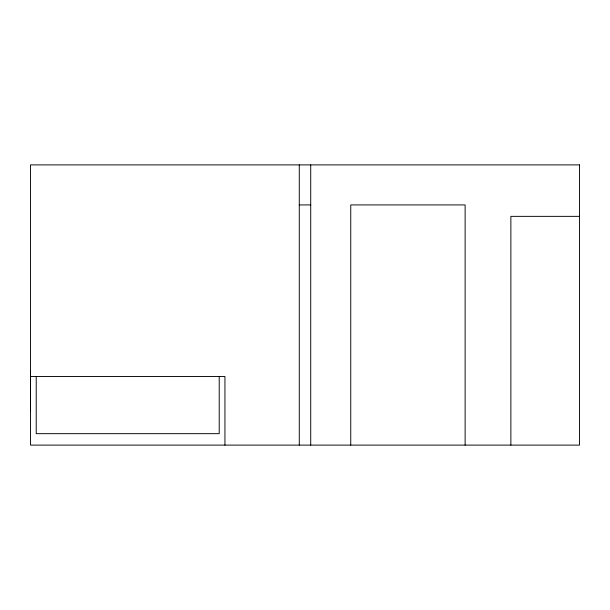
<?xml version="1.0" encoding="UTF-8"?>
<svg xmlns="http://www.w3.org/2000/svg" width="610" height="610" viewBox="0 0 610 610"><rect width="100%" height="100%" fill="white"/><g stroke="black" fill="none" stroke-linecap="round" stroke-linejoin="round"><path stroke-width="0.91" d="M30.5 410.797L30.5 370.766M299.281 204.922L310.719 204.922M579.5 216.359L510.875 216.359L510.875 445.109M30.5 376.484L224.938 376.484L224.938 445.109M465.125 445.109L465.125 204.922L350.75 204.922L350.75 445.109M310.719 164.891L310.719 445.109M299.281 164.891L299.281 445.109M219.219 376.484L219.219 433.672L36.219 433.672L36.219 376.484M579.5 164.891L30.5 164.891L30.5 445.109L579.5 445.109L579.5 164.891"/></g></svg>
